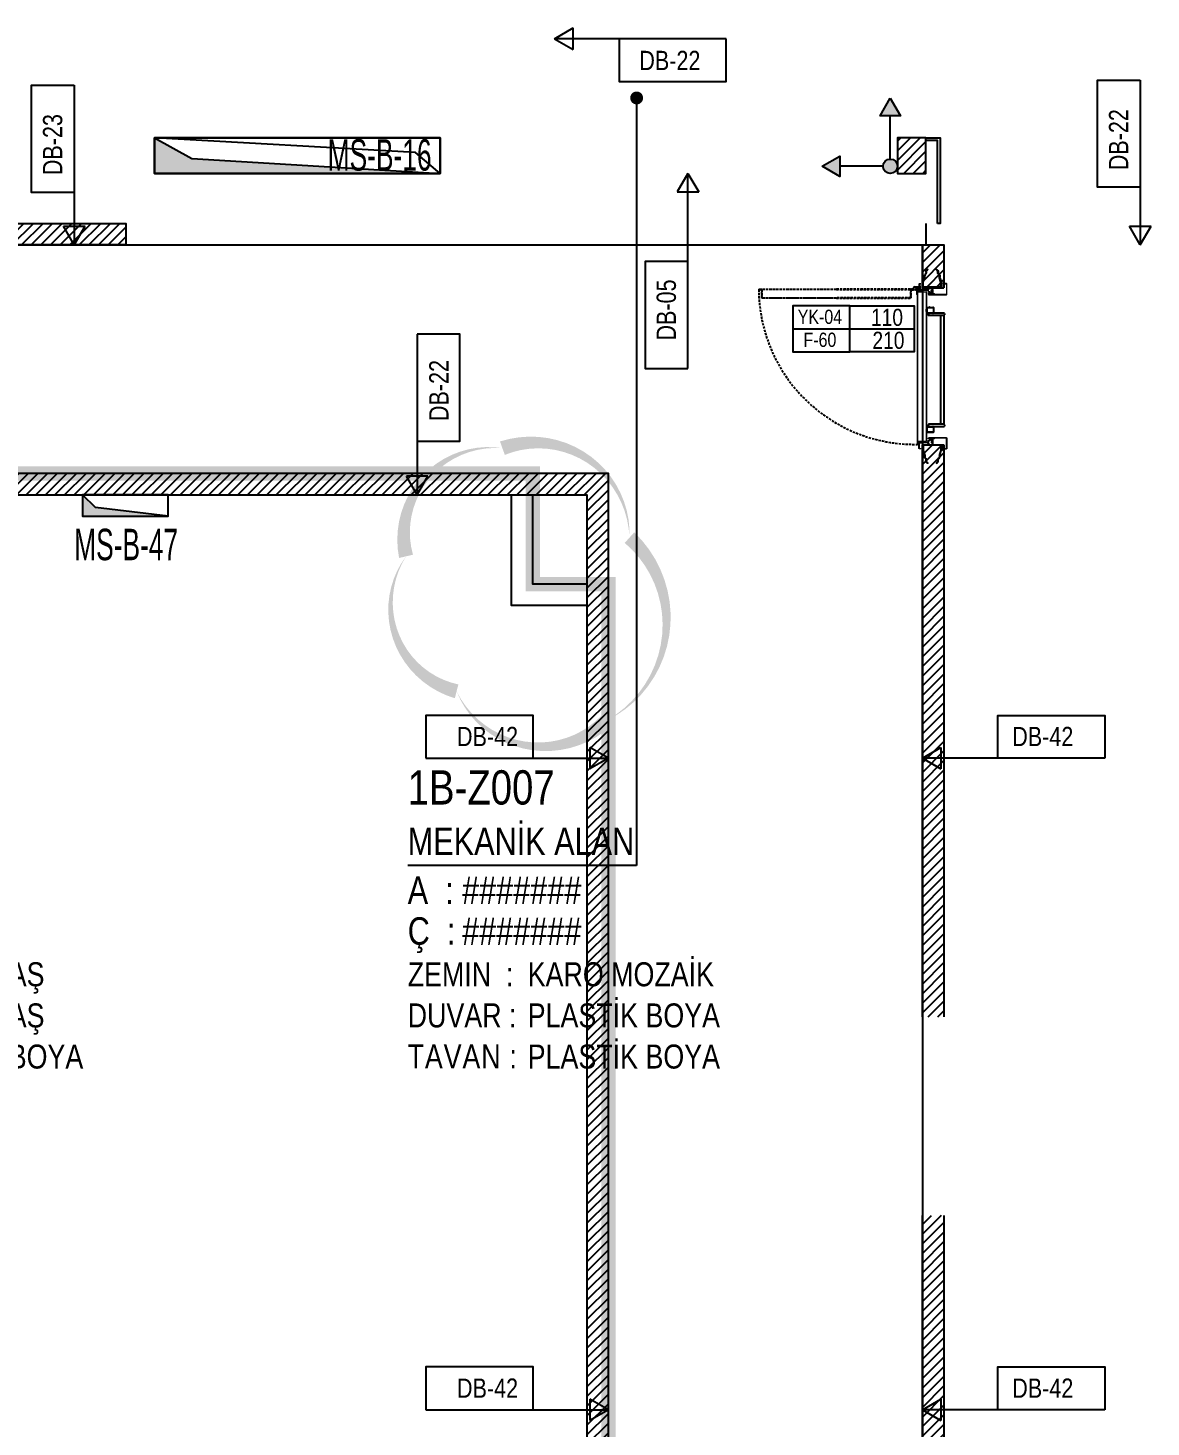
# Model space of a CAD drawing. Header units: centimetres. Extents: x -72470 to -43129, y -18750 to -16337.
# Drawn here: x -59216 to -58430, y -17437 to -16458 of the extents above; entities that cross this region are included whole.
import ezdxf
from ezdxf.enums import TextEntityAlignment as Align

# ---------------------------------------------------------------- set-up
doc = ezdxf.new("R2010")
doc.units = ezdxf.units.CM
doc.header["$MEASUREMENT"] = 0
doc.linetypes.add('11-021_3001-BLOK_B_ZEMIN_KAT$0$HIDDEN2', pattern=[4.7625, 3.175, -1.5875])
doc.linetypes.add('DUZ', pattern=[0])
doc.layers.get('0').update_dxf_attribs({"linetype": 'DUZ', "lineweight": 0})
doc.layers.add('11-021_3001-BLOK_B_ZEMIN_KAT$0$2DALANNET', color=1, linetype='Continuous', plot=False)
for name, color, linetype in [('11-021_3001-BLOK_B_ZEMIN_KAT$0$2DDUVAR', 3, 'Continuous'), ('11-021_3001-BLOK_B_ZEMIN_KAT$0$2DDUVAR1', 3, 'Continuous'), ('11-021_3001-BLOK_B_ZEMIN_KAT$0$2DKAPI', 180, 'Continuous'), ('11-021_3001-BLOK_B_ZEMIN_KAT$0$2DKAPIPOZU', 162, 'Continuous'), ('11-021_3001-BLOK_B_ZEMIN_KAT$0$2DMAHALPOZU', 6, 'Continuous'), ('11-021_3001-BLOK_B_ZEMIN_KAT$0$2DPOZ DUVAR', 144, 'Continuous'), ('11-021_3001-BLOK_B_ZEMIN_KAT$0$2DTARAMA-DUVAR', 250, 'Continuous'), ('11-021_3001-BLOK_B_ZEMIN_KAT$0$2DTARAMA1', 253, 'Continuous'), ('11-021_3001-BLOK_B_ZEMIN_KAT$0$2DTAS', 32, 'Continuous'), ('11-021_3001-BLOK_B_ZEMIN_KAT$0$2DYAZI_SAFT', 212, 'Continuous'), ('11-021_3001-BLOK_B_ZEMIN_KAT$0$2DYAZIDOSEME', 212, 'Continuous'), ('11-021_500-BLOK B-str_zemin_kat$0$11-021_500-BLOK B-str_6_kat$0$2DTARAMA1', 253, 'Continuous'), ('11-021_500-BLOK B-str_zemin_kat$0$2DTARAMA-SAFT', 251, 'Continuous'), ('11-021_500-BLOK B-str_zemin_kat$0$2DTARAMA1', 253, 'Continuous'), ('AREA_JLL', 242, 'Continuous'), ('VALCIPAN', 4, 'Continuous'), ('VNOT_170128', 63, 'Continuous')]:
    doc.layers.add(name, color=color, linetype=linetype)
doc.styles.add('11-021_3001-BLOK_B_ZEMIN_KAT$0$ARIAL', font='arial.ttf', dxfattribs={"width": 0.8})
doc.styles.add('11-021_3001-BLOK_B_ZEMIN_KAT$0$OLCU', font='arial.ttf', dxfattribs={"width": 0.8})
doc.styles.add('11-021_3001-BLOK_B_ZEMIN_KAT$0$yazi', font='calibri.ttf', dxfattribs={"width": 0.6})
doc.dimstyles.new('11-021_3001-BLOK_B_ZEMIN_KAT$0$DIM100', dxfattribs={"dimscale": 90, "dimtxt": 0.25, "dimasz": 0.005, "dimexe": 0.04, "dimexo": 0.1, "dimgap": 0.05, "dimtad": 1, "dimrnd": 0.5, "dimdsep": 46, "dimtxsty": '11-021_3001-BLOK_B_ZEMIN_KAT$0$OLCU', "dimblk": '11-021_3001-BLOK_B_ZEMIN_KAT$0$WDIM', "dimcen": 0.09, "dimse1": 1, "dimse2": 1, "dimclrd": 256, "dimclre": 256, "dimclrt": 6, "dimadec": 0, "dimazin": 0, "dimtfac": 1, "dimtix": 1, "dimtmove": 1, "dimatfit": 2, "dimldrblk": '11-021_3001-BLOK_B_ZEMIN_KAT$0$WDIM', "dimfxl": 1, "dimtolj": 1, "dimarcsym": 0})
pattern_1 = [(45, (-56902.8123, -18059.437), (-3.367596, 3.367596), [])]

# ---------------------------------------------------------------- blocks, each defined once
blk = doc.blocks.new('11-021_3001-BLOK_B_ZEMIN_KAT$0$DösemeYönelim')
at = {"extrusion": (-1e-15, -1.85709e-08, 1)}
h = blk.add_hatch(color=256, dxfattribs=at)
h.paths.add_polyline_path([(3.38, 0, -1), (-3.38, 0, -1)])
h.paths.add_polyline_path([(23.6, 4.74), (31.8, 0), (23.6, -4.74)])
h.paths.add_polyline_path([(-4.74, 23.6), (0, 31.8), (4.74, 23.6)])
for p, q in [((0, 3.38, 0), (0, 23.6, 0)), ((3.38, 0), (23.6, 0))]:
    blk.add_line(p, q, dxfattribs=at)
for points in [[(0, 31.8), (4.74, 23.6), (-4.74, 23.6)], [(31.8, 0), (23.6, -4.74), (23.6, 4.74)]]:
    blk.add_lwpolyline(points, close=True, dxfattribs=at)
blk.add_circle((0, 0), 3.38, dxfattribs=at)
blk.add_circle((0, 0), 3.38, dxfattribs=at)
blk = doc.blocks.new('*U18')
for p, q in [((-78.6, 0), (-28.6, 0)), ((-28.6, 0), (12.52, 0)), ((12.52, 0), (3.86, 5)), ((3.86, 5), (3.86, -5)), ((12.52, 0), (3.86, -5))]:
    blk.add_line(p, q)
blk.add_lwpolyline([(-78.6, 0), (-28.6, 0), (-28.6, 20), (-78.6, 20)], close=True)
at = {"style": '11-021_3001-BLOK_B_ZEMIN_KAT$0$yazi'}
blk.add_attdef('DUVARTIPI', text='', height=9, dxfattribs=at).set_placement((-52.63, 8.31), align=Align.MIDDLE_CENTER)
blk = doc.blocks.new('*U21')
for p, q in [((-78.6, 0), (-28.6, 0)), ((-28.6, 0), (6.56, 0)), ((6.56, 0), (-2.1, 5)), ((-2.1, 5), (-2.1, -5)), ((6.56, 0), (-2.1, -5))]:
    blk.add_line(p, q)
blk.add_lwpolyline([(-78.6, 0), (-28.6, 0), (-28.6, 20), (-78.6, 20)], close=True)
at = {"style": '11-021_3001-BLOK_B_ZEMIN_KAT$0$yazi'}
blk.add_attdef('DUVARTIPI', text='', height=9, dxfattribs=at).set_placement((-52.63, 8.31), align=Align.MIDDLE_CENTER)
blk = doc.blocks.new('*U23')
for p, q in [((-78.6, 0), (-28.6, 0)), ((-28.6, 0), (1.52, 0)), ((1.52, 0), (-7.14, 5)), ((-7.14, 5), (-7.14, -5)), ((1.52, 0), (-7.14, -5))]:
    blk.add_line(p, q)
blk.add_lwpolyline([(-78.6, 0), (-28.6, 0), (-28.6, 20), (-78.6, 20)], close=True)
at = {"style": '11-021_3001-BLOK_B_ZEMIN_KAT$0$yazi'}
blk.add_attdef('DUVARTIPI', text='', height=9, dxfattribs=at).set_placement((-52.63, 8.31), align=Align.MIDDLE_CENTER)
blk = doc.blocks.new('*U24')
for p, q in [((-78.6, 0), (-28.6, 0)), ((-28.6, 0), (-1.74, 0)), ((-1.74, 0), (-10.4, 5)), ((-10.4, 5), (-10.4, -5)), ((-1.74, 0), (-10.4, -5))]:
    blk.add_line(p, q)
blk.add_lwpolyline([(-78.6, 0), (-28.6, 0), (-28.6, 20), (-78.6, 20)], close=True)
at = {"style": '11-021_3001-BLOK_B_ZEMIN_KAT$0$yazi'}
blk.add_attdef('DUVARTIPI', text='', height=9, dxfattribs=at).set_placement((-52.63, 8.31), align=Align.MIDDLE_CENTER)
blk = doc.blocks.new('11-021_3001-BLOK_B_ZEMIN_KAT$0$VADI 2_Mahal pozu')
at = {"attachment_point": 1, "style": '11-021_3001-BLOK_B_ZEMIN_KAT$0$ARIAL'}
for s, insert, char_height, width in [('A{\\fArial|b0|i0|c238|p34;  : }', (0, 72.01), 9.6, 39.0515), ('Ç{\\fArial|b0|i0|c238|p34;  : }', (0, 57.73), 9.6, 39.0515), ('{\\fArial|b0|i0|c238|p34;ZEMIN  : }', (0, 41.98), 8.4, 39.0515), ('DUVAR : ', (0, 27.59), 8.4, 38.4), ('{\\T1.05;TAVAN : }', (0, 13.2), 8.4, 39.0515)]:
    blk.add_mtext(s, dxfattribs=dict(at, insert=insert, char_height=char_height, width=width))
at = {"style": '11-021_3001-BLOK_B_ZEMIN_KAT$0$ARIAL', "width": 0.8, "flags": 1}
for tag, p in [('INCEKOT', (20.84, 140.42)), ('KABAKOT', (20.84, 120.32))]:
    blk.add_attdef(tag, p, '', height=12, dxfattribs=at)
at = {"style": '11-021_3001-BLOK_B_ZEMIN_KAT$0$ARIAL', "width": 0.8}
for tag, p, height in [('MAHALNO', (0, 97.18), 12), ('MAHALADI', (0, 79.53), 9.6), ('ALAN', (19.02, 62.41), 9.6), ('CEVRE', (19.02, 48.01), 9.6), ('ZEMIN', (42, 33.58), 8.4), ('DUVAR', (42, 19.18), 8.4), ('TAVAN', (42, 4.78), 8.4)]:
    blk.add_attdef(tag, p, '', height=height, dxfattribs=at)
blk = doc.blocks.new('*U26')
blk.add_line((108.38, -16), (108.4, -16))
at = {"layer": '11-021_3001-BLOK_B_ZEMIN_KAT$0$2DKAPI'}
for p, q in [((17.85, 1.62), (17.85, -9.15)), ((18.1, 1.87), (19.1, 1.87)), ((19.35, -9.15), (19.35, 1.62)), ((19.35, 1.57), (95.65, 1.57)), ((95.65, 1.62), (95.65, -9.15)), ((95.9, 1.87), (96.9, 1.87)), ((97.15, -9.15), (97.15, 1.62)), ((1.7, -6.5), (0.05, -6.5)), ((13.71, -8.6), (13.8, -8.6)), ((13.8, -8.7), (13.71, -8.7)), ((13.82, -8.28), (13.8, -8.28)), ((13.8, -8.28), (13.8, -9.03)), ((13.8, -9.03), (13.82, -9.03)), ((13.82, -10.4), (13.82, -6.01)), ((13.97, -5.75), (13.97, -6.2)), ((13.97, -6.2), (14, -6.2)), ((14, -5.8), (14, -10.4)), ((17.2, -5.4), (14.4, -5.4)), ((17.6, -10.4), (17.6, -5.8)), ((17.78, -10.4), (17.78, -8.58)), ((18.1, -9.4), (19.1, -9.4)), ((19.35, -0.83), (95.65, -0.83)), ((95.9, -9.4), (96.9, -9.4)), ((97.22, -10.4), (97.22, -8.58)), ((97.4, -10.4), (97.4, -5.8)), ((100.6, -5.4), (97.8, -5.4)), ((101, -10.4), (101, -5.8)), ((101.03, -10.4), (101.03, -5.75)), ((101.18, -10.4), (101.18, -6.01)), ((101.2, -8.28), (101.18, -8.28)), ((101.18, -9.03), (101.2, -9.03)), ((101.2, -9.03), (101.2, -8.28)), ((101.2, -8.6), (101.29, -8.6)), ((101.29, -8.7), (101.2, -8.7)), ((108.3, -6.5), (109.95, -6.5)), ((-1.66, -15.8), (-1.66, -15.6)), ((-1.36, -15.8), (-1.36, -15.6)), ((1.09, -15.15), (-1.21, -15.15)), ((1.09, -15.45), (-1.21, -15.45)), ((-1.03, -15.45), (-1.03, -15.8)), ((1.09, -15.45), (1.73, -15.45)), ((1.2, -15), (1.2, -12.95)), ((1.5, -12.95), (1.2, -12.95)), ((1.5, -15), (1.5, -12.95)), ((13.82, -10.4), (17.78, -10.4)), ((15.01, -10.4), (15.01, -10.7)), ((16.6, -10.7), (15.01, -10.7)), ((15.35, -10.7), (15.3, -10.4)), ((16.3, -10.4), (16.25, -10.7)), ((16.6, -10.4), (16.6, -10.7)), ((97.22, -10.4), (101.18, -10.4)), ((98.4, -10.7), (98.4, -10.4)), ((98.4, -10.7), (99.99, -10.7)), ((98.75, -10.7), (98.7, -10.4)), ((99.7, -10.4), (99.65, -10.7)), ((99.99, -10.4), (99.99, -10.7)), ((108.5, -15), (108.5, -12.95))]:
    blk.add_line(p, q, dxfattribs=at)
at = {"layer": '11-021_3001-BLOK_B_ZEMIN_KAT$0$2DKAPI', "lineweight": -2}
for p, q in [((4.85, -5), (4.85, -9.05)), ((105.15, -5), (105.15, -9.05)), ((-0.9, -18.8), (-0.9, -16)), ((-0.4, -18.8), (-0.4, -16)), ((-0.23, -17.66), (0.01, -18.1)), ((0.16, -17.52), (2.09, -17.16)), ((0.6, -17.05), (0.6, -16.2)), ((0.7, -16.1), (2.8, -16.1)), ((0.7, -16.2), (2.7, -16.2)), ((0.7, -17.05), (0.7, -16.2)), ((0.7, -17.05), (109.6, -17.05)), ((0.7, -17.15), (109.6, -17.15)), ((0.8, -16.25), (2.8, -16.25)), ((0.8, -16.35), (0.8, -16.25)), ((0.8, -16.35), (2.8, -16.35)), ((1.26, -17.82), (2.11, -17.66)), ((2.21, -17.65), (4.4, -17.65)), ((2.55, -16.1), (2.8, -15.87)), ((2.7, -16.2), (2.7, -16.1)), ((2.8, -16.25), (2.8, -10.85)), ((2.9, -10.75), (107.4, -10.75)), ((2.9, -10.85), (107.4, -10.85)), ((2.9, -16.25), (2.9, -10.85)), ((107.4, -16.25), (107.4, -10.85)), ((107.5, -16.25), (107.5, -10.85)), ((107.5, -15.92), (107.68, -16.1)), ((107.5, -16.1), (109.6, -16.1)), ((107.5, -16.25), (109.5, -16.25)), ((107.5, -16.35), (109.5, -16.35)), ((107.6, -16.2), (107.6, -16.1)), ((107.6, -16.2), (109.6, -16.2)), ((109.5, -16.35), (109.5, -16.25)), ((109.6, -17.05), (109.6, -16.2)), ((109.7, -17.05), (109.7, -16.2))]:
    blk.add_line(p, q, dxfattribs=at)
at = {"layer": '11-021_3001-BLOK_B_ZEMIN_KAT$0$2DKAPI'}
for points in [[(0, 0), (-4, 0), (-4, -0.3), (-1, -0.3), (-0.3, -0.3), (-0.3, -13.2), (-4, -13.2), (-4, -13.5), (0, -13.5)], [(110, 0), (114, 0), (114, -0.3), (111, -0.3), (110.3, -0.3), (110.3, -13.2), (114, -13.2), (114, -13.5), (110, -13.5)], [(1.7, -15.08), (1.88, -15.08), (1.88, -13.08), (1.7, -13.08)], [(108.12, -15.08), (108.3, -15.08), (108.3, -13.08), (108.12, -13.08)]]:
    blk.add_lwpolyline(points, close=True, dxfattribs=at)
at = {"layer": '11-021_3001-BLOK_B_ZEMIN_KAT$0$2DKAPI', "lineweight": -2}
for points in [[(5, 3.25, 0.414214), (4.75, 3.5), (-2.65, 3.5, 0.414214), (-2.9, 3.25), (-2.9, 1), (-2.75, 1), (-2.75, 3.25, -0.414214), (-2.65, 3.35), (4.75, 3.35, -0.414214), (4.85, 3.25), (4.85, -5, 1), (4.4, -5), (4.4, -5.98), (4.55, -5.98), (4.55, -5, -1), (4.7, -5), (4.7, -9.05, 1), (5, -9.05)], [(105, 3.25, -0.414214), (105.25, 3.5), (112.65, 3.5, -0.414214), (112.9, 3.25), (112.9, 1), (112.75, 1), (112.75, 3.25, 0.414214), (112.65, 3.35), (105.25, 3.35, 0.414214), (105.15, 3.25), (105.15, -5, -1), (105.6, -5), (105.6, -5.98), (105.45, -5.98), (105.45, -5, 1), (105.3, -5), (105.3, -9.05, -1), (105, -9.05)], [(3.1, -9.1), (3.1, -8.4, -0.414214), (3.3, -8.2), (4.1, -8.2, -0.494565), (4.29, -8.45), (4.29, -8.45), (4.11, -9.12, 1.142909), (4.7, -9.2), (4.7, -6.9, 0.414214), (4.3, -6.5), (1.7, -6.5), (1.7, -6.7), (4.3, -6.7, -0.414214), (4.5, -6.9), (4.5, -9.2, -1.142909), (4.3, -9.17), (4.49, -8.51, 0.494565), (4.1, -8), (3.3, -8, 0.414214), (2.9, -8.4), (2.9, -9.1, -0.414214), (2.7, -9.3), (1.9, -9.3, 0.388473), (1.5, -9.66), (1.51, -9.67), (1.5, -9.67, 0.016382), (1.5, -9.7), (1.5, -15.08, 0.267949), (1.7, -15.43, -0.767327), (1.6, -15.8), (-2.4, -15.8, -0.414214), (-2.6, -15.6), (-2.6, -14.5), (-2.8, -14.5), (-2.8, -15.6, 0.414214), (-2.4, -16), (1.6, -16, 0.767327), (1.8, -15.25, -0.267949), (1.7, -15.08), (1.7, -9.7, -0.414214), (1.9, -9.5), (2.7, -9.5, 0.414214)], [(106.9, -9.1), (106.9, -8.4, 0.414214), (106.7, -8.2), (105.9, -8.2, 0.494565), (105.71, -8.45), (105.71, -8.45), (105.89, -9.12, -1.142909), (105.3, -9.2), (105.3, -6.9, -0.414214), (105.7, -6.5), (108.3, -6.5), (108.3, -6.7), (105.7, -6.7, 0.414214), (105.5, -6.9), (105.5, -9.2, 1.142909), (105.7, -9.17), (105.51, -8.51, -0.494565), (105.9, -8), (106.7, -8, -0.414214), (107.1, -8.4), (107.1, -9.1, 0.414214), (107.3, -9.3), (108.1, -9.3, -0.388473), (108.5, -9.66), (108.49, -9.67), (108.5, -9.67, -0.016382), (108.5, -9.7), (108.5, -15.08, -0.267949), (108.3, -15.43, 0.767327), (108.4, -15.8), (112.4, -15.8, 0.414214), (112.6, -15.6), (112.6, -14.5), (112.8, -14.5), (112.8, -15.6, -0.414214), (112.4, -16), (108.4, -16, -0.767327), (108.2, -15.25, 0.267949), (108.3, -15.08), (108.3, -9.7, 0.414214), (108.1, -9.5), (107.3, -9.5, -0.414214)]]:
    blk.add_lwpolyline(points, format="xyb", close=True, dxfattribs=at)
at = {"layer": '11-021_3001-BLOK_B_ZEMIN_KAT$0$2DKAPI'}
for points in [[(-7.8, -1.58, 0.330017), (-9.25, -2.11, -0.330017), (-10.93, -2.72, 0.420839), (-12.55, -3.63), (-12.78, -3.71, -0.447989), (-10.87, -2.53, 0.330017), (-9.42, -2, -0.330016), (-7.74, -1.39, 0.160745), (-6.93, -1.37), (-4, -0.3), (-1, -0.3), (-1, -0.5), (-3.96, -0.5), (-6.86, -1.55, -0.160745)], [(-7.8, -11.92, -0.330017), (-9.25, -11.39, 0.330016), (-10.93, -10.78, -0.420839), (-12.55, -9.87), (-12.78, -9.79, 0.447989), (-10.87, -10.97, -0.330017), (-9.42, -11.5, 0.330016), (-7.74, -12.11, -0.160745), (-6.93, -12.13), (-4, -13.2), (-1, -13.2), (-1, -13), (-3.96, -13), (-6.86, -11.95, 0.160745)], [(0.19, -8.61), (0.01, -8.84), (1.32, -9.9), (1.5, -9.67, -0.005789), (1.5, -9.66)], [(4.05, -6.93), (4.02, -7.08), (2.75, -6.85), (1.64, -7.05, -0.465986), (1.35, -6.8), (1.35, -6.6, -0.414214), (1.6, -6.35), (4.45, -6.35, 0.414214), (4.55, -6.25), (4.55, -5), (4.7, -5), (4.7, -6.25, -0.414214), (4.45, -6.5), (1.6, -6.5, 0.414214), (1.5, -6.6), (1.5, -6.8, 0.465987), (1.62, -6.9), (2.75, -6.7)], [(105.95, -6.93), (105.98, -7.08), (107.25, -6.85), (108.36, -7.05, 0.465986), (108.65, -6.8), (108.65, -6.6, 0.414214), (108.4, -6.35), (105.55, -6.35, -0.414214), (105.45, -6.25), (105.45, -5), (105.3, -5), (105.3, -6.25, 0.414214), (105.55, -6.5), (108.4, -6.5, -0.414214), (108.5, -6.6), (108.5, -6.8, -0.465987), (108.38, -6.9), (107.25, -6.7)], [(109.81, -8.61), (109.99, -8.84), (108.68, -9.9), (108.5, -9.67, 0.005789), (108.5, -9.66)], [(117.8, -1.58, -0.330017), (119.25, -2.11, 0.330017), (120.93, -2.72, -0.420839), (122.55, -3.63), (122.78, -3.71, 0.447989), (120.87, -2.53, -0.330017), (119.42, -2, 0.330016), (117.74, -1.39, -0.160745), (116.93, -1.37), (114, -0.3), (111, -0.3), (111, -0.5), (113.96, -0.5), (116.86, -1.55, 0.160745)], [(117.8, -11.92, 0.330017), (119.25, -11.39, -0.330016), (120.93, -10.78, 0.420839), (122.55, -9.87), (122.78, -9.79, -0.447989), (120.87, -10.97, 0.330017), (119.42, -11.5, -0.330016), (117.74, -12.11, 0.160745), (116.93, -12.13), (114, -13.2), (111, -13.2), (111, -13), (113.96, -13), (116.86, -11.95, -0.160745)]]:
    blk.add_lwpolyline(points, format="xyb", close=True, dxfattribs=at)
at = {"layer": '11-021_3001-BLOK_B_ZEMIN_KAT$0$2DKAPI', "lineweight": -2}
blk.add_circle((0.4, -18.8), 0.8, dxfattribs=at)
at = {"layer": '11-021_3001-BLOK_B_ZEMIN_KAT$0$2DKAPI'}
for centre, radius, start, end in [((18.1, 1.62), 0.25, 90, 180), ((19.1, 1.62), 0.25, 0, 90), ((95.9, 1.62), 0.25, 90, 180), ((96.9, 1.62), 0.25, 0, 90), ((0.01, -8.84), 0.3, 51.10547, 90), ((1.51, -9.67), 0.3, 67.97569, 141.10547), ((14.51, -8.65), 0.8, 152.04681, 176.41668), ((14.51, -8.65), 0.8, 183.58332, 207.95319), ((14.12, -6.01), 0.3, 120, 180), ((14.4, -5.8), 0.4, 90, 180), ((17.2, -5.8), 0.4, 0, 90), ((17.6, -6.05), 0.25, 271.14599, 0), ((17.6, -8.75), 0.25, 0, 88.85401), ((18.1, -9.15), 0.25, 180, 270), ((19.1, -9.15), 0.25, 270, 0), ((95.9, -9.15), 0.25, 180, 270), ((96.9, -9.15), 0.25, 270, 0), ((97.4, -6.05), 0.25, 180, 268.85401), ((97.4, -8.75), 0.25, 91.14599, 180), ((97.8, -5.8), 0.4, 90, 180), ((100.6, -5.8), 0.4, 0, 90), ((100.88, -6.01), 0.3, 0, 60), ((100.49, -8.65), 0.8, 3.58332, 27.95319), ((100.49, -8.65), 0.8, 332.04681, 356.41668), ((108.49, -9.67), 0.3, 38.89453, 112.02431), ((109.99, -8.84), 0.3, 90, 128.89453), ((-1.21, -15.6), 0.45, 90, 180), ((-1.21, -15.6), 0.15, 90, 180), ((1.05, -15), 0.45, 270, 0), ((1.05, -15), 0.15, 270, 0)]:
    blk.add_arc(centre, radius, start, end, dxfattribs=at)
at = {"layer": '11-021_3001-BLOK_B_ZEMIN_KAT$0$2DKAPI', "lineweight": -2}
for centre, radius, start, end in [((0.4, -18.8), 1.3, 180, 127.97987), ((0.7, -16.2), 0.1, 90, 180), ((0.7, -17.05), 0.1, 180, 270), ((2.18, -17.65), 0.5, 90, 100.69587), ((2.21, -18.15), 0.5, 90, 100.80118), ((2.9, -10.85), 0.1, 90, 180), ((2.8, -16.25), 0.1, 270, 0), ((4.4, -17.15), 0.5, 270, 0), ((107.4, -10.85), 0.1, 0, 90), ((107.5, -16.25), 0.1, 180, 270), ((109.6, -16.2), 0.1, 0, 90), ((109.6, -17.05), 0.1, 270, 0)]:
    blk.add_arc(centre, radius, start, end, dxfattribs=at)
at = {"layer": '11-021_3001-BLOK_B_ZEMIN_KAT$0$2DTARAMA1', "linetype": '11-021_3001-BLOK_B_ZEMIN_KAT$0$HIDDEN2', "ltscale": 0.5}
for points in [[(7.25, -73.75), (7.25, -73.75), (7.25, -21.67, 0.414214), (7.13, -21.55), (1.4, -21.55, -0.414214), (1.27, -21.42), (1.27, -19.57, -1), (1.29, -19.57), (1.29, -21.42, 1), (1.45, -21.42), (1.45, -19.57, 1), (1.11, -19.57), (1.11, -73.75)], [(1.18, -73.75), (1.18, -73.75), (1.18, -19.57, -1), (1.38, -19.57), (1.38, -21.42, -1), (1.36, -21.42), (1.36, -19.57, 1), (1.2, -19.57), (1.2, -21.42, 0.414214), (1.4, -21.62), (7.13, -21.62, -0.414214), (7.18, -21.67), (7.18, -73.75)], [(7.25, -73.75), (7.25, -125.83, -0.414214), (7.13, -125.95), (1.4, -125.95, 0.414214), (1.27, -126.08), (1.27, -127.93, 1), (1.29, -127.93), (1.29, -126.08, -1), (1.45, -126.08), (1.45, -127.93, -1), (1.11, -127.93), (1.11, -73.75)], [(1.18, -73.75), (1.18, -127.93, 1), (1.38, -127.93), (1.38, -126.08, 1), (1.36, -126.08), (1.36, -127.93, -1), (1.2, -127.93), (1.2, -126.08, -0.414214), (1.4, -125.88), (7.13, -125.88, 0.414214), (7.18, -125.83), (7.18, -73.75)]]:
    blk.add_lwpolyline(points, format="xyb", dxfattribs=at)
blk.add_arc((0.4, -18.8), 109.3, 270.42263, 0.79244, dxfattribs=at)
blk = doc.blocks.new('11-021_3001-BLOK_B_ZEMIN_KAT$0$KAPINO')
blk.add_line((-19.02, 11.06), (65.98, 11.06))
for points in [[(20.98, 27.13), (-19.02, 27.13), (-19.02, -5), (20.98, -5)], [(20.98, 27.13), (65.98, 27.13), (65.98, -5), (20.98, -5)]]:
    blk.add_lwpolyline(points, close=True)
at = {"color": 2, "style": '11-021_3001-BLOK_B_ZEMIN_KAT$0$OLCU', "width": 0.8}
for tag, height, p in [('KAP.NO', 10, (-0.03, 19.47)), ('GENISLIK', 12, (46.93, 19.1)), ('YANGIN', 10, (-0.03, 3.4)), ('YUKSEKLIK', 12, (47.93, 3.03))]:
    blk.add_attdef(tag, text='', height=height, dxfattribs=at).set_placement(p, align=Align.MIDDLE_CENTER)
blk = doc.blocks.new('*U16')
for p, q in [((-78.6, 0), (-28.6, 0)), ((-28.6, 0), (-3.64, 0)), ((-3.64, 0), (-12.3, 5)), ((-12.3, 5), (-12.3, -5)), ((-3.64, 0), (-12.3, -5))]:
    blk.add_line(p, q)
blk.add_lwpolyline([(-78.6, 0), (-28.6, 0), (-28.6, 20), (-78.6, 20)], close=True)
at = {"style": '11-021_3001-BLOK_B_ZEMIN_KAT$0$yazi'}
blk.add_attdef('DUVARTIPI', text='', height=9, dxfattribs=at).set_placement((-52.63, 8.31), align=Align.MIDDLE_CENTER)
blk = doc.blocks.new('*U22')
for p, q in [((-78.6, 0), (-28.6, 0)), ((-28.6, 0), (-4.15, 0)), ((-4.15, 0), (-12.81, 5)), ((-12.81, 5), (-12.81, -5)), ((-4.15, 0), (-12.81, -5))]:
    blk.add_line(p, q)
blk.add_lwpolyline([(-78.6, 0), (-28.6, 0), (-28.6, 20), (-78.6, 20)], close=True)
at = {"style": '11-021_3001-BLOK_B_ZEMIN_KAT$0$yazi'}
blk.add_attdef('DUVARTIPI', text='', height=9, dxfattribs=at).set_placement((-52.63, 8.31), align=Align.MIDDLE_CENTER)
blk = doc.blocks.new('11-021_3001-BLOK_B_ZEMIN_KAT$0$_Dot')
at = {"color": 0, "linetype": 'ByBlock', "lineweight": -2}
blk.add_line((-0.5, 0), (-1, 0), dxfattribs=at)
at = {"color": 0, "linetype": 'ByBlock', "const_width": 0.5}
blk.add_lwpolyline([(-0.25, 0, 1), (0.25, 0, 1)], format="xyb", close=True, dxfattribs=at)
blk = doc.blocks.new('11-021_3001-BLOK_B_ZEMIN_KAT$0$WDIM')
for p, q in [((0, -20), (0, 20)), ((-7.07, -7.07), (7.07, 7.07)), ((-15, 0), (15, 0))]:
    blk.add_line(p, q)

msp = doc.modelspace()

# ---------------------------------------------------------------- hatches: boundary and pattern name
at = {"layer": '11-021_3001-BLOK_B_ZEMIN_KAT$0$2DTARAMA-DUVAR'}
h = msp.add_hatch(dxfattribs=at)
h.set_pattern_fill('ANSI31', color=256, scale=1.5)
h.set_pattern_definition([(45, (-48902.8123, -18059.437), (-3.367596, 3.367596), [])])
h.paths.add_polyline_path([(-58587.81, -16534.44), (-58607.81, -16534.44), (-58607.81, -16559.44), (-58587.81, -16559.44)])
h = msp.add_hatch(dxfattribs=at)
h.set_pattern_fill('ANSI31', color=256, scale=1.5)
h.set_pattern_definition([(45, (-56932.8123, -18059.437), (-3.367596, 3.367596), [])])
h.paths.add_polyline_path([(-59147.81, -16609.44), (-59147.81, -16594.44), (-59447.81, -16594.44), (-59447.81, -16609.44)])
h = msp.add_hatch(dxfattribs=at)
h.set_pattern_fill('ANSI31', color=256, scale=1.5)
h.set_pattern_definition(pattern_1)
h.paths.add_polyline_path([(-58575.31, -16609.44), (-58587.81, -16609.44), (-58590.31, -16609.44), (-58590.31, -16639.44), (-58575.31, -16639.44)])
h = msp.add_hatch(dxfattribs=at)
h.set_pattern_fill('ANSI31', color=256, scale=1.5)
h.set_pattern_definition(pattern_1)
h.paths.add_polyline_path([(-58575.31, -16749.44), (-58590.31, -16749.44), (-58590.31, -17150.25, -0.054039), (-58575.31, -17150.25)])
h = msp.add_hatch(dxfattribs=at)
h.set_pattern_fill('ANSI31', color=256, scale=1.5)
h.set_pattern_definition(pattern_1)
h.paths.add_polyline_path([(-58810.11, -16769.44), (-59285.31, -16769.44), (-59285.31, -16784.44), (-58825.11, -16784.44), (-58825.11, -18059.5), (-58764.91, -18059.49), (-58764.91, -18044.5), (-58810.11, -18044.5)])
h = msp.add_hatch(dxfattribs=at)
h.set_pattern_fill('ANSI31', color=256, scale=1.5)
h.set_pattern_definition(pattern_1)
edge = h.paths.add_edge_path()
edge.add_arc((-58582.81, -18059.44), 40, 79.19308, 100.80692)
edge.add_line((-58590.31, -18020.15), (-58590.31, -17288.63))
edge.add_arc((-58582.81, -17219.44), 69.6, 263.81361, 276.18639)
edge.add_line((-58575.31, -17288.63), (-58575.31, -18020.15))
edge = h.paths.add_edge_path()
edge.add_arc((-58582.81, -18059.44), 40, 259.19308, 280.80692)
edge.add_line((-58575.31, -18098.73), (-58575.31, -18144.44))
edge.add_line((-58575.31, -18144.44), (-58590.31, -18144.44))
edge.add_line((-58590.31, -18144.44), (-58590.31, -18098.73))
at = {"layer": '11-021_500-BLOK B-str_zemin_kat$0$2DTARAMA-SAFT'}
h = msp.add_hatch(color=256, dxfattribs=at)
h.dxf.hatch_style = 1
h.paths.add_polyline_path([(-58927.81, -16559.44), (-59127.81, -16559.44), (-59127.81, -16534.44), (-59101.71, -16549.12)])
h = msp.add_hatch(color=256, dxfattribs=at)
h.dxf.hatch_style = 1
h.paths.add_polyline_path([(-59178.31, -16784.44), (-59178.31, -16799.44), (-59118.31, -16799.44), (-59169.2, -16793.23)])

# ---------------------------------------------------------------- linework, layer by layer
at = {"layer": '11-021_3001-BLOK_B_ZEMIN_KAT$0$2DALANNET'}
for points in [[(-64702.81, -16579.44), (-63822.81, -16579.44), (-63822.81, -16514.44), (-63672.81, -16514.44), (-63672.81, -16579.45), (-59732.81, -16579.44), (-59732.81, -16609.44), (-58590.31, -16609.44), (-58590.31, -18059.5), (-58810.11, -18059.5), (-58810.11, -16769.44), (-64702.81, -16769.44)], [(-59382.81, -18159.44), (-58810.11, -18159.44), (-58810.11, -16769.44), (-59422.81, -16769.44), (-59422.81, -18105.53), (-59382.81, -18105.53)]]:
    msp.add_lwpolyline(points, close=True, dxfattribs=at)
at = {"layer": '11-021_3001-BLOK_B_ZEMIN_KAT$0$2DDUVAR'}
for p, q in [((-58927.81, -16534.44), (-59127.81, -16534.44)), ((-59127.81, -16534.44), (-59127.81, -16559.44)), ((-58927.81, -16559.44), (-58927.81, -16534.44))]:
    msp.add_line(p, q, dxfattribs=at)
for points in [[(-58587.81, -16534.44), (-58607.81, -16534.44), (-58607.81, -16559.44), (-58587.81, -16559.44)], [(-59447.81, -16594.44), (-59147.81, -16594.44), (-59147.81, -16609.44), (-59447.81, -16609.44)]]:
    msp.add_lwpolyline(points, close=True, dxfattribs=at)
msp.add_lwpolyline([(-58587.81, -16594.44), (-58587.81, -16609.44)], dxfattribs=at)
at = {"layer": '11-021_3001-BLOK_B_ZEMIN_KAT$0$2DDUVAR', "ltscale": 0.0001}
for points in [[(-58590.31, -16639.44), (-58590.31, -16609.44), (-58575.31, -16609.44), (-58575.31, -16639.44)], [(-58590.31, -16639.44), (-58575.31, -16639.44)], [(-58590.31, -17149.84), (-58590.31, -16749.44)], [(-58590.31, -16749.44), (-58575.31, -16749.44)], [(-58575.31, -16749.44), (-58575.31, -17149.84)], [(-59285.31, -16784.44), (-58825.11, -16784.44), (-58825.11, -18059.5), (-58764.91, -18059.5), (-58764.91, -18044.5), (-58810.11, -18044.5), (-58810.11, -16769.44), (-59285.31, -16769.44)]]:
    msp.add_lwpolyline(points, dxfattribs=at)
msp.add_lwpolyline([(-58575.31, -17289.03), (-58575.31, -18020.15, 0.094589), (-58590.31, -18020.15), (-58590.31, -17289.03)], format="xyb", dxfattribs=at)
at = {"layer": '11-021_3001-BLOK_B_ZEMIN_KAT$0$2DDUVAR1'}
for p, q in [((-59127.81, -16534.44), (-59127.81, -16559.44)), ((-58927.81, -16534.44), (-59127.81, -16534.44)), ((-58927.81, -16559.44), (-58927.81, -16534.44))]:
    msp.add_line(p, q, dxfattribs=at)
at = {"layer": '11-021_3001-BLOK_B_ZEMIN_KAT$0$2DTAS'}
msp.add_lwpolyline([(-58579.81, -16594.44), (-58579.81, -16536.44), (-58587.81, -16536.44), (-58587.81, -16534.44), (-58577.81, -16534.44), (-58577.81, -16594.44)], close=True, dxfattribs=at)
at = {"layer": '11-021_500-BLOK B-str_zemin_kat$0$11-021_500-BLOK B-str_6_kat$0$2DTARAMA1', "color": 0}
for points in [[(-59127.81, -16534.44), (-58927.81, -16534.44), (-58927.81, -16559.44), (-58945.2, -16544.75)], [(-58927.81, -16559.44), (-59127.81, -16559.44), (-59127.81, -16534.44), (-59101.71, -16549.12)], [(-59127.81, -16534.44), (-58927.81, -16534.44), (-58927.81, -16559.44), (-58945.2, -16544.75)], [(-58927.81, -16559.44), (-59127.81, -16559.44), (-59127.81, -16534.44), (-59101.71, -16549.12)]]:
    msp.add_lwpolyline(points, close=True, dxfattribs=at)
at = {"layer": '11-021_500-BLOK B-str_zemin_kat$0$2DTARAMA1', "color": 0}
for points in [[(-59127.81, -16559.44), (-58927.81, -16559.44), (-58927.81, -16534.44), (-59127.81, -16534.44)], [(-59178.31, -16784.44), (-59178.31, -16799.44), (-59118.31, -16799.44), (-59118.31, -16784.44)], [(-59178.31, -16784.44), (-59178.31, -16799.44), (-59118.31, -16799.44), (-59169.2, -16793.23)]]:
    msp.add_lwpolyline(points, close=True, dxfattribs=at)
at = {"layer": 'AREA_JLL', "color": 7, "const_width": 10}
msp.add_lwpolyline([(-59422.81, -17436.94), (-59422.81, -16769.44), (-58862.97, -16769.44), (-58862.97, -16846.94), (-58810.11, -16846.94), (-58810.11, -18059.49), (-58820.11, -18059.49), (-58820.11, -18119.44), (-59100.11, -18119.44), (-59120.31, -18154.44, -0.267949), (-59146.29, -18169.44), (-59327.4, -18169.44, -0.267949), (-59353.38, -18154.44), (-59373.59, -18119.44), (-59422.81, -18119.44), (-59422.81, -16770.89), (-59422.81, -16770.89)], format="xyb", dxfattribs=at)
at = {"layer": 'VALCIPAN'}
for points in [[(-58825.11, -16861.94), (-58877.97, -16861.94), (-58877.97, -16784.44)], [(-58825.11, -16846.94), (-58862.97, -16846.94), (-58862.97, -16784.44)]]:
    msp.add_lwpolyline(points, dxfattribs=at)
at = {"layer": 'VNOT_170128'}
msp.add_lwpolyline([(-58795.35, -16814.4, 0, 10, 0.520567), (-58884.3, -16751.8, 0, 10, 0.520567), (-58884.3, -16751.8, 0, 10, 0.520567), (-58951.76, -16827.52, 0, 10, 0.520567), (-58951.76, -16827.52, 0, 10, 0.520567), (-58916.37, -16922.03, 0, 10, 0.520567), (-58916.37, -16922.03, 0, 10, 0.520567), (-58811.31, -16942.48, 0, 10, 0.520567), (-58811.31, -16942.48, 0, 10, 0.520567)], format="xyseb", close=True, dxfattribs=at)

# ---------------------------------------------------------------- block references
at = {"rotation": 270}
msp.add_blockref('*U26', (-58576.81, -16639.44), dxfattribs=at)
at = {"layer": '11-021_3001-BLOK_B_ZEMIN_KAT$0$2DKAPIPOZU'}
msp.add_blockref('11-021_3001-BLOK_B_ZEMIN_KAT$0$KAPINO', (-58662.03, -16679.31), dxfattribs=at).add_auto_attribs({'KAP.NO': 'YK-04', 'GENISLIK': '110', 'YUKSEKLIK': '210', 'YANGIN': 'F-60'})
at = {"layer": '11-021_3001-BLOK_B_ZEMIN_KAT$0$2DMAHALPOZU', "xscale": 2, "yscale": 2, "zscale": 2}
for p, values in [((-59396.26, -17195.65), {'CEVRE': '#######', 'ALAN': '########', 'MAHALNO': '1B-Z008', 'MAHALADI': 'ASANSÖR HOLÜ', 'TAVAN': 'PLASTİK BOYA', 'DUVAR': 'DOĞAL TAŞ', 'ZEMIN': 'DOĞAL TAŞ'}), ((-58950.59, -17195.65), {'CEVRE': '#######', 'ALAN': '#######', 'MAHALNO': '1B-Z007', 'MAHALADI': 'MEKANİK ALAN', 'TAVAN': 'PLASTİK BOYA', 'DUVAR': 'PLASTİK BOYA', 'ZEMIN': 'KARO MOZAİK'})]:
    msp.add_blockref('11-021_3001-BLOK_B_ZEMIN_KAT$0$VADI 2_Mahal pozu', p, dxfattribs=at).add_auto_attribs(values)
at = {"layer": '11-021_3001-BLOK_B_ZEMIN_KAT$0$2DPOZ DUVAR'}
ref = msp.add_blockref('*U23', (-58845.54, -16465.14), dxfattribs=dict(at, xscale=1.5, yscale=1.5, zscale=1.5, rotation=180))
ref.add_attrib('DUVARTIPI', 'DB-22', dxfattribs={"layer": '0', "height": 13.5, "style": '11-021_3001-BLOK_B_ZEMIN_KAT$0$ARIAL', "width": 0.8}).set_placement((-58767.08, -16480.38), align=Align.MIDDLE_CENTER)
ref = msp.add_blockref('*U22', (-59183.95, -16615.66), dxfattribs=dict(at, xscale=-1.5, yscale=1.5, zscale=1.5, rotation=90))
ref.add_attrib('DUVARTIPI', 'DB-23', dxfattribs={"layer": '0', "height": 13.5, "rotation": 90, "style": '11-021_3001-BLOK_B_ZEMIN_KAT$0$ARIAL', "width": 0.8}).set_placement((-59199.13, -16539.3), align=Align.MIDDLE_CENTER)
ref = msp.add_blockref('*U24', (-58437.81, -16612.04), dxfattribs=dict(at, xscale=-1.5, yscale=1.5, zscale=1.5, rotation=90))
ref.add_attrib('DUVARTIPI', 'DB-22', dxfattribs={"layer": '0', "height": 13.5, "rotation": 90, "style": '11-021_3001-BLOK_B_ZEMIN_KAT$0$ARIAL', "width": 0.8}).set_placement((-58453, -16535.84), align=Align.MIDDLE_CENTER)
ref = msp.add_blockref('*U18', (-58754.42, -16578.21), dxfattribs=dict(at, xscale=1.5, yscale=1.5, zscale=1.5, rotation=90))
ref.add_attrib('DUVARTIPI', 'DB-05', dxfattribs={"layer": '0', "height": 13.5, "rotation": 90, "style": '11-021_3001-BLOK_B_ZEMIN_KAT$0$ARIAL', "width": 0.8}).set_placement((-58769.6, -16655.06), align=Align.MIDDLE_CENTER)
ref = msp.add_blockref('*U16', (-58944, -16789.9), dxfattribs=dict(at, xscale=1.5, yscale=1.5, zscale=1.5, rotation=270))
ref.add_attrib('DUVARTIPI', 'DB-22', dxfattribs={"layer": '0', "height": 13.5, "rotation": 90, "style": '11-021_3001-BLOK_B_ZEMIN_KAT$0$ARIAL', "width": 0.8}).set_placement((-58928.76, -16711.44), align=Align.MIDDLE_CENTER)
ref = msp.add_blockref('*U21', (-58819.95, -16968.84), dxfattribs=dict(at, xscale=1.5, yscale=1.5, zscale=1.5))
ref.add_attrib('DUVARTIPI', 'DB-42', dxfattribs={"layer": '0', "height": 13.5, "style": '11-021_3001-BLOK_B_ZEMIN_KAT$0$ARIAL', "width": 0.8}).set_placement((-58894.71, -16953.65), align=Align.MIDDLE_CENTER)
ref = msp.add_blockref('*U21', (-58580.47, -16968.84), dxfattribs=dict(at, xscale=-1.5, yscale=1.5, zscale=1.5))
ref.add_attrib('DUVARTIPI', 'DB-42', dxfattribs={"layer": '0', "height": 13.5, "style": '11-021_3001-BLOK_B_ZEMIN_KAT$0$ARIAL', "width": 0.8}).set_placement((-58506.08, -16953.65), align=Align.MIDDLE_CENTER)
ref = msp.add_blockref('*U21', (-58819.95, -17425.02), dxfattribs=dict(at, xscale=1.5, yscale=1.5, zscale=1.5))
ref.add_attrib('DUVARTIPI', 'DB-42', dxfattribs={"layer": '0', "height": 13.5, "style": '11-021_3001-BLOK_B_ZEMIN_KAT$0$ARIAL', "width": 0.8}).set_placement((-58894.71, -17409.83), align=Align.MIDDLE_CENTER)
ref = msp.add_blockref('*U21', (-58580.47, -17425.02), dxfattribs=dict(at, xscale=-1.5, yscale=1.5, zscale=1.5))
ref.add_attrib('DUVARTIPI', 'DB-42', dxfattribs={"layer": '0', "height": 13.5, "style": '11-021_3001-BLOK_B_ZEMIN_KAT$0$ARIAL', "width": 0.8}).set_placement((-58506.08, -17409.83), align=Align.MIDDLE_CENTER)
at = {"layer": '11-021_3001-BLOK_B_ZEMIN_KAT$0$2DYAZIDOSEME', "xscale": 1.5, "yscale": 1.5, "zscale": 1.5, "rotation": 90}
msp.add_blockref('11-021_3001-BLOK_B_ZEMIN_KAT$0$DösemeYönelim', (-58612.81, -16554.44), dxfattribs=at)

# ---------------------------------------------------------------- texts
at = {"layer": '11-021_3001-BLOK_B_ZEMIN_KAT$0$2DYAZI_SAFT', "style": '11-021_3001-BLOK_B_ZEMIN_KAT$0$ARIAL', "width": 0.6}
for s, p in [('MS-B-16', (-59006.61, -16557.48)), ('MS-B-47', (-59184.03, -16830.21))]:
    msp.add_text(s, height=22, dxfattribs=at).set_placement(p)

# ---------------------------------------------------------------- leaders
at = {"layer": '11-021_3001-BLOK_B_ZEMIN_KAT$0$2DMAHALPOZU'}
msp.add_leader([(-58790.34, -16506.61), (-58790.34, -17044.03), (-58950.43, -17044.03)], dimstyle='11-021_3001-BLOK_B_ZEMIN_KAT$0$DIM100', override={"dimasz": 0.1, "dimldrblk": '11-021_3001-BLOK_B_ZEMIN_KAT$0$_Dot', "dimfxl": 0.2, "dimarcsym": 2}, dxfattribs=at)

doc.saveas('drawing.dxf')
